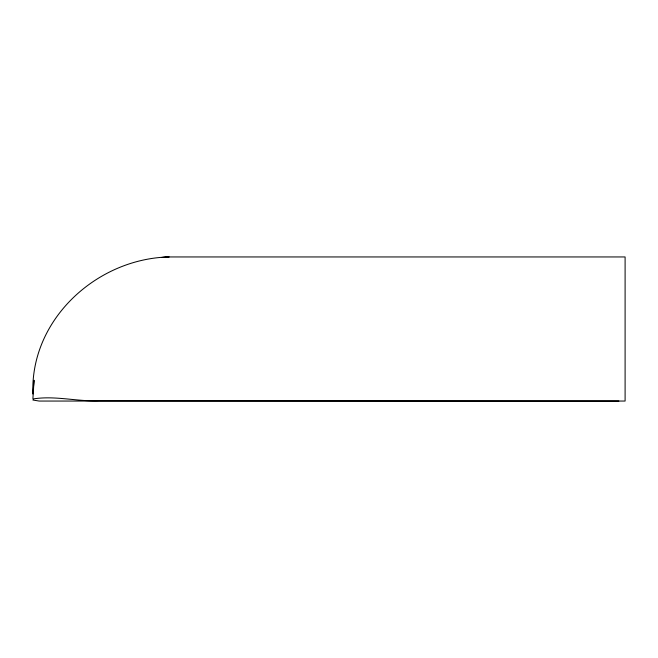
<?xml version="1.0" encoding="UTF-8"?>
<svg xmlns="http://www.w3.org/2000/svg" width="658" height="658" viewBox="0 0 658 658"><rect width="100%" height="100%" fill="white"/><g stroke="black" fill="none" stroke-linecap="round" stroke-linejoin="round"><path stroke-width="0.99" d="M618.865 401.051L39.135 401.051L32.9 400.023L33.838 398.83C55.395 395.548 77.307 401.61 99.062 400.829L625.1 401.051L625.1 256.949L169.057 256.949L161.901 257.475L169.09 256.949C96.882 258.586 30.038 319.36 32.9 394.002L34.043 380.258L32.9 398.74"/></g></svg>
